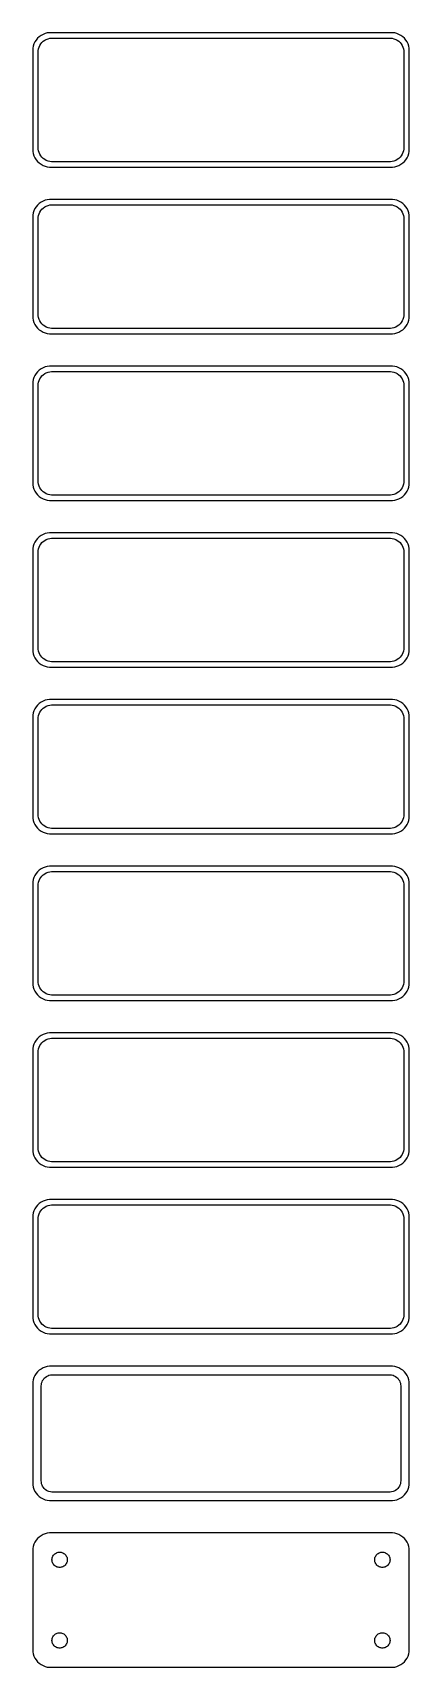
# Model space of a CAD drawing. Header units: metres. Extents: x -52 to 52, y 446 to 902.
import ezdxf

# ---------------------------------------------------------------- set-up
doc = ezdxf.new("R2010")
doc.units = ezdxf.units.M

msp = doc.modelspace()

# ---------------------------------------------------------------- linework, layer by layer
for p, q in [((-52.3429, 898.493), (-52.4606, 897.877)), ((-52.1489, 899.091), (-52.3429, 898.493)), ((-51.8815, 899.659), (-52.1489, 899.091)), ((-51.5451, 900.189), (-51.8815, 899.659)), ((-51.1448, 900.673), (-51.5451, 900.189)), ((-50.6871, 901.103), (-51.1448, 900.673)), ((-50.7191, 898.222), (-50.5052, 898.677)), ((-50.1791, 901.472), (-50.6871, 901.103)), ((-50.5052, 898.677), (-50.2361, 899.101)), ((-50.2361, 899.101), (-49.9159, 899.488)), ((-49.6289, 901.774), (-50.1791, 901.472)), ((-49.9159, 899.488), (-49.5497, 899.832)), ((-49.0451, 902.005), (-49.6289, 901.774)), ((-49.5497, 899.832), (-49.1433, 900.127)), ((-49.1433, 900.127), (-48.7031, 900.369)), ((-48.4369, 902.161), (-49.0451, 902.005)), ((-48.7031, 900.369), (-48.2361, 900.554)), ((-47.8139, 902.24), (-48.4369, 902.161)), ((-48.2361, 900.554), (-47.7495, 900.679)), ((47.8139, 902.24), (-47.8139, 902.24)), ((-47.7495, 900.679), (-47.2512, 900.742)), ((-47.2512, 900.742), (47.2512, 900.742)), ((47.2512, 900.742), (47.7495, 900.679)), ((47.7495, 900.679), (48.2361, 900.554)), ((48.4369, 902.161), (47.8139, 902.24)), ((48.2361, 900.554), (48.7031, 900.369)), ((49.0451, 902.005), (48.4369, 902.161)), ((48.7031, 900.369), (49.1433, 900.127)), ((49.6289, 901.774), (49.0451, 902.005)), ((49.1433, 900.127), (49.5497, 899.832)), ((49.5497, 899.832), (49.9159, 899.488)), ((50.1791, 901.472), (49.6289, 901.774)), ((49.9159, 899.488), (50.2361, 899.101)), ((50.6871, 901.103), (50.1791, 901.472)), ((50.2361, 899.101), (50.5052, 898.677)), ((50.5052, 898.677), (50.7191, 898.222)), ((51.1448, 900.673), (50.6871, 901.103)), ((51.5451, 900.189), (51.1448, 900.673)), ((51.8815, 899.659), (51.5451, 900.189)), ((52.1489, 899.091), (51.8815, 899.659)), ((52.3429, 898.493), (52.1489, 899.091)), ((52.4606, 897.877), (52.3429, 898.493)), ((-52.4606, 897.877), (-52.5, 897.25)), ((-52.5, 897.25), (-52.5, 869.75)), ((-51, 896.75), (-50.9685, 897.251)), ((-51, 870.25), (-51, 896.75)), ((-50.9685, 897.251), (-50.8743, 897.745)), ((-50.8743, 897.745), (-50.7191, 898.222)), ((50.7191, 898.222), (50.8743, 897.745)), ((50.8743, 897.745), (50.9685, 897.251)), ((50.9685, 897.251), (51, 896.75)), ((51, 896.75), (51, 870.25)), ((52.5, 897.25), (52.4606, 897.877)), ((52.5, 869.75), (52.5, 897.25)), ((-52.5, 869.75), (-52.4606, 869.123)), ((-52.4606, 869.123), (-52.3429, 868.507)), ((-52.3429, 868.507), (-52.1489, 867.909)), ((-52.1489, 867.909), (-51.8815, 867.341)), ((-51.8815, 867.341), (-51.5451, 866.811)), ((-51.5451, 866.811), (-51.1448, 866.327)), ((-50.9685, 869.749), (-51, 870.25)), ((-50.8743, 869.255), (-50.9685, 869.749)), ((-50.7191, 868.778), (-50.8743, 869.255)), ((-50.5052, 868.323), (-50.7191, 868.778)), ((-50.2361, 867.899), (-50.5052, 868.323)), ((-49.9159, 867.512), (-50.2361, 867.899)), ((-49.5497, 867.168), (-49.9159, 867.512)), ((-49.1433, 866.873), (-49.5497, 867.168)), ((-48.7031, 866.631), (-49.1433, 866.873)), ((-48.2361, 866.446), (-48.7031, 866.631)), ((-47.7495, 866.321), (-48.2361, 866.446)), ((48.2361, 866.446), (47.7495, 866.321)), ((48.7031, 866.631), (48.2361, 866.446)), ((49.1433, 866.873), (48.7031, 866.631)), ((49.5497, 867.168), (49.1433, 866.873)), ((49.9159, 867.512), (49.5497, 867.168)), ((50.2361, 867.899), (49.9159, 867.512)), ((50.5052, 868.323), (50.2361, 867.899)), ((50.7191, 868.778), (50.5052, 868.323)), ((50.8743, 869.255), (50.7191, 868.778)), ((50.9685, 869.749), (50.8743, 869.255)), ((51, 870.25), (50.9685, 869.749)), ((51.1448, 866.327), (51.5451, 866.811)), ((51.5451, 866.811), (51.8815, 867.341)), ((51.8815, 867.341), (52.1489, 867.909)), ((52.1489, 867.909), (52.3429, 868.507)), ((52.3429, 868.507), (52.4606, 869.123)), ((52.4606, 869.123), (52.5, 869.75)), ((-51.1448, 866.327), (-50.6871, 865.897)), ((-50.6871, 865.897), (-50.1791, 865.528)), ((-50.1791, 865.528), (-49.6289, 865.226)), ((-49.6289, 865.226), (-49.0451, 864.995)), ((-49.0451, 864.995), (-48.4369, 864.839)), ((-48.4369, 864.839), (-47.8139, 864.76)), ((-47.8139, 864.76), (47.8139, 864.76)), ((-47.2512, 866.258), (-47.7495, 866.321)), ((47.2512, 866.258), (-47.2512, 866.258)), ((47.7495, 866.321), (47.2512, 866.258)), ((47.8139, 864.76), (48.4369, 864.839)), ((48.4369, 864.839), (49.0451, 864.995)), ((49.0451, 864.995), (49.6289, 865.226)), ((49.6289, 865.226), (50.1791, 865.528)), ((50.1791, 865.528), (50.6871, 865.897)), ((50.6871, 865.897), (51.1448, 866.327)), ((-51.8815, 853.159), (-52.1489, 852.591)), ((-51.5451, 853.689), (-51.8815, 853.159)), ((-51.1448, 854.173), (-51.5451, 853.689)), ((-50.6871, 854.603), (-51.1448, 854.173)), ((-50.1791, 854.972), (-50.6871, 854.603)), ((-50.2361, 852.601), (-49.9159, 852.988)), ((-49.6289, 855.274), (-50.1791, 854.972)), ((-49.9159, 852.988), (-49.5497, 853.332)), ((-49.0451, 855.505), (-49.6289, 855.274)), ((-49.5497, 853.332), (-49.1433, 853.627)), ((-49.1433, 853.627), (-48.7031, 853.869)), ((-48.4369, 855.661), (-49.0451, 855.505)), ((-48.7031, 853.869), (-48.2361, 854.054)), ((-47.8139, 855.74), (-48.4369, 855.661)), ((-48.2361, 854.054), (-47.7495, 854.179)), ((47.8139, 855.74), (-47.8139, 855.74)), ((-47.7495, 854.179), (-47.2512, 854.242)), ((-47.2512, 854.242), (47.2512, 854.242)), ((47.2512, 854.242), (47.7495, 854.179)), ((47.7495, 854.179), (48.2361, 854.054)), ((48.4369, 855.661), (47.8139, 855.74)), ((48.2361, 854.054), (48.7031, 853.869)), ((49.0451, 855.505), (48.4369, 855.661)), ((48.7031, 853.869), (49.1433, 853.627)), ((49.6289, 855.274), (49.0451, 855.505)), ((49.1433, 853.627), (49.5497, 853.332)), ((49.5497, 853.332), (49.9159, 852.988)), ((50.1791, 854.972), (49.6289, 855.274)), ((49.9159, 852.988), (50.2361, 852.601)), ((50.6871, 854.603), (50.1791, 854.972)), ((51.1448, 854.173), (50.6871, 854.603)), ((51.5451, 853.689), (51.1448, 854.173)), ((51.8815, 853.159), (51.5451, 853.689)), ((52.1489, 852.591), (51.8815, 853.159)), ((-52.4606, 851.377), (-52.5, 850.75)), ((-52.5, 850.75), (-52.5, 823.25)), ((-52.3429, 851.993), (-52.4606, 851.377)), ((-52.1489, 852.591), (-52.3429, 851.993)), ((-51, 850.25), (-50.9685, 850.751)), ((-51, 823.75), (-51, 850.25)), ((-50.9685, 850.751), (-50.8743, 851.245)), ((-50.8743, 851.245), (-50.7191, 851.722)), ((-50.7191, 851.722), (-50.5052, 852.177)), ((-50.5052, 852.177), (-50.2361, 852.601)), ((50.2361, 852.601), (50.5052, 852.177)), ((50.5052, 852.177), (50.7191, 851.722)), ((50.7191, 851.722), (50.8743, 851.245)), ((50.8743, 851.245), (50.9685, 850.751)), ((50.9685, 850.751), (51, 850.25)), ((51, 850.25), (51, 823.75)), ((52.3429, 851.993), (52.1489, 852.591)), ((52.4606, 851.377), (52.3429, 851.993)), ((52.5, 850.75), (52.4606, 851.377)), ((52.5, 823.25), (52.5, 850.75)), ((-52.5, 823.25), (-52.4606, 822.623)), ((-52.4606, 822.623), (-52.3429, 822.007)), ((-52.3429, 822.007), (-52.1489, 821.409)), ((-52.1489, 821.409), (-51.8815, 820.841)), ((-51.8815, 820.841), (-51.5451, 820.311)), ((-50.9685, 823.249), (-51, 823.75)), ((-50.8743, 822.755), (-50.9685, 823.249)), ((-50.7191, 822.278), (-50.8743, 822.755)), ((-50.5052, 821.823), (-50.7191, 822.278)), ((-50.2361, 821.399), (-50.5052, 821.823)), ((-49.9159, 821.012), (-50.2361, 821.399)), ((-49.5497, 820.668), (-49.9159, 821.012)), ((49.9159, 821.012), (49.5497, 820.668)), ((50.2361, 821.399), (49.9159, 821.012)), ((50.5052, 821.823), (50.2361, 821.399)), ((50.7191, 822.278), (50.5052, 821.823)), ((50.8743, 822.755), (50.7191, 822.278)), ((50.9685, 823.249), (50.8743, 822.755)), ((51, 823.75), (50.9685, 823.249)), ((51.5451, 820.311), (51.8815, 820.841)), ((51.8815, 820.841), (52.1489, 821.409)), ((52.1489, 821.409), (52.3429, 822.007)), ((52.3429, 822.007), (52.4606, 822.623)), ((52.4606, 822.623), (52.5, 823.25)), ((-51.5451, 820.311), (-51.1448, 819.827)), ((-51.1448, 819.827), (-50.6871, 819.397)), ((-50.6871, 819.397), (-50.1791, 819.028)), ((-50.1791, 819.028), (-49.6289, 818.726)), ((-49.6289, 818.726), (-49.0451, 818.495)), ((-49.1433, 820.373), (-49.5497, 820.668)), ((-48.7031, 820.131), (-49.1433, 820.373)), ((-49.0451, 818.495), (-48.4369, 818.339)), ((-48.2361, 819.946), (-48.7031, 820.131)), ((-48.4369, 818.339), (-47.8139, 818.26)), ((-47.7495, 819.821), (-48.2361, 819.946)), ((-47.8139, 818.26), (47.8139, 818.26)), ((-47.2512, 819.758), (-47.7495, 819.821)), ((47.2512, 819.758), (-47.2512, 819.758)), ((47.7495, 819.821), (47.2512, 819.758)), ((48.2361, 819.946), (47.7495, 819.821)), ((47.8139, 818.26), (48.4369, 818.339)), ((48.7031, 820.131), (48.2361, 819.946)), ((48.4369, 818.339), (49.0451, 818.495)), ((49.1433, 820.373), (48.7031, 820.131)), ((49.0451, 818.495), (49.6289, 818.726)), ((49.5497, 820.668), (49.1433, 820.373)), ((49.6289, 818.726), (50.1791, 819.028)), ((50.1791, 819.028), (50.6871, 819.397)), ((50.6871, 819.397), (51.1448, 819.827)), ((51.1448, 819.827), (51.5451, 820.311)), ((-51.5451, 807.189), (-51.8815, 806.659)), ((-51.1448, 807.673), (-51.5451, 807.189)), ((-50.6871, 808.103), (-51.1448, 807.673)), ((-50.1791, 808.472), (-50.6871, 808.103)), ((-49.6289, 808.774), (-50.1791, 808.472)), ((-49.0451, 809.005), (-49.6289, 808.774)), ((-49.5497, 806.832), (-49.1433, 807.127)), ((-49.1433, 807.127), (-48.7031, 807.369)), ((-48.4369, 809.161), (-49.0451, 809.005)), ((-48.7031, 807.369), (-48.2361, 807.554)), ((-47.8139, 809.24), (-48.4369, 809.161)), ((-48.2361, 807.554), (-47.7495, 807.679)), ((47.8139, 809.24), (-47.8139, 809.24)), ((-47.7495, 807.679), (-47.2512, 807.742)), ((-47.2512, 807.742), (47.2512, 807.742)), ((47.2512, 807.742), (47.7495, 807.679)), ((47.7495, 807.679), (48.2361, 807.554)), ((48.4369, 809.161), (47.8139, 809.24)), ((48.2361, 807.554), (48.7031, 807.369)), ((49.0451, 809.005), (48.4369, 809.161)), ((48.7031, 807.369), (49.1433, 807.127)), ((49.6289, 808.774), (49.0451, 809.005)), ((49.1433, 807.127), (49.5497, 806.832)), ((50.1791, 808.472), (49.6289, 808.774)), ((50.6871, 808.103), (50.1791, 808.472)), ((51.1448, 807.673), (50.6871, 808.103)), ((51.5451, 807.189), (51.1448, 807.673)), ((51.8815, 806.659), (51.5451, 807.189)), ((-52.4606, 804.877), (-52.5, 804.25)), ((-52.5, 804.25), (-52.5, 776.75)), ((-52.3429, 805.493), (-52.4606, 804.877)), ((-52.1489, 806.091), (-52.3429, 805.493)), ((-51.8815, 806.659), (-52.1489, 806.091)), ((-51, 803.75), (-50.9685, 804.251)), ((-51, 777.25), (-51, 803.75)), ((-50.9685, 804.251), (-50.8743, 804.745)), ((-50.8743, 804.745), (-50.7191, 805.222)), ((-50.7191, 805.222), (-50.5052, 805.677)), ((-50.5052, 805.677), (-50.2361, 806.101)), ((-50.2361, 806.101), (-49.9159, 806.488)), ((-49.9159, 806.488), (-49.5497, 806.832)), ((49.5497, 806.832), (49.9159, 806.488)), ((49.9159, 806.488), (50.2361, 806.101)), ((50.2361, 806.101), (50.5052, 805.677)), ((50.5052, 805.677), (50.7191, 805.222)), ((50.7191, 805.222), (50.8743, 804.745)), ((50.8743, 804.745), (50.9685, 804.251)), ((50.9685, 804.251), (51, 803.75)), ((51, 803.75), (51, 777.25)), ((52.1489, 806.091), (51.8815, 806.659)), ((52.3429, 805.493), (52.1489, 806.091)), ((52.4606, 804.877), (52.3429, 805.493)), ((52.5, 804.25), (52.4606, 804.877)), ((52.5, 776.75), (52.5, 804.25)), ((-52.5, 776.75), (-52.4606, 776.123)), ((-52.4606, 776.123), (-52.3429, 775.507)), ((-52.3429, 775.507), (-52.1489, 774.909)), ((-50.9685, 776.749), (-51, 777.25)), ((-50.8743, 776.255), (-50.9685, 776.749)), ((-50.7191, 775.778), (-50.8743, 776.255)), ((-50.5052, 775.323), (-50.7191, 775.778)), ((-50.2361, 774.899), (-50.5052, 775.323)), ((50.5052, 775.323), (50.2361, 774.899)), ((50.7191, 775.778), (50.5052, 775.323)), ((50.8743, 776.255), (50.7191, 775.778)), ((50.9685, 776.749), (50.8743, 776.255)), ((51, 777.25), (50.9685, 776.749)), ((52.1489, 774.909), (52.3429, 775.507)), ((52.3429, 775.507), (52.4606, 776.123)), ((52.4606, 776.123), (52.5, 776.75)), ((-52.1489, 774.909), (-51.8815, 774.341)), ((-51.8815, 774.341), (-51.5451, 773.811)), ((-51.5451, 773.811), (-51.1448, 773.327)), ((-51.1448, 773.327), (-50.6871, 772.897)), ((-50.6871, 772.897), (-50.1791, 772.528)), ((-49.9159, 774.512), (-50.2361, 774.899)), ((-50.1791, 772.528), (-49.6289, 772.226)), ((-49.5497, 774.168), (-49.9159, 774.512)), ((-49.6289, 772.226), (-49.0451, 771.995)), ((-49.1433, 773.873), (-49.5497, 774.168)), ((-48.7031, 773.631), (-49.1433, 773.873)), ((-49.0451, 771.995), (-48.4369, 771.839)), ((-48.2361, 773.446), (-48.7031, 773.631)), ((-48.4369, 771.839), (-47.8139, 771.76)), ((-47.7495, 773.321), (-48.2361, 773.446)), ((-47.8139, 771.76), (47.8139, 771.76)), ((-47.2512, 773.258), (-47.7495, 773.321)), ((47.2512, 773.258), (-47.2512, 773.258)), ((47.7495, 773.321), (47.2512, 773.258)), ((48.2361, 773.446), (47.7495, 773.321)), ((47.8139, 771.76), (48.4369, 771.839)), ((48.7031, 773.631), (48.2361, 773.446)), ((48.4369, 771.839), (49.0451, 771.995)), ((49.1433, 773.873), (48.7031, 773.631)), ((49.0451, 771.995), (49.6289, 772.226)), ((49.5497, 774.168), (49.1433, 773.873)), ((49.9159, 774.512), (49.5497, 774.168)), ((49.6289, 772.226), (50.1791, 772.528)), ((50.2361, 774.899), (49.9159, 774.512)), ((50.1791, 772.528), (50.6871, 772.897)), ((50.6871, 772.897), (51.1448, 773.327)), ((51.1448, 773.327), (51.5451, 773.811)), ((51.5451, 773.811), (51.8815, 774.341)), ((51.8815, 774.341), (52.1489, 774.909)), ((-50.6871, 761.603), (-51.1448, 761.173)), ((-50.1791, 761.972), (-50.6871, 761.603)), ((-49.6289, 762.274), (-50.1791, 761.972)), ((-49.0451, 762.505), (-49.6289, 762.274)), ((-48.4369, 762.661), (-49.0451, 762.505)), ((-47.8139, 762.74), (-48.4369, 762.661)), ((47.8139, 762.74), (-47.8139, 762.74)), ((48.4369, 762.661), (47.8139, 762.74)), ((49.0451, 762.505), (48.4369, 762.661)), ((49.6289, 762.274), (49.0451, 762.505)), ((50.1791, 761.972), (49.6289, 762.274)), ((50.6871, 761.603), (50.1791, 761.972)), ((51.1448, 761.173), (50.6871, 761.603)), ((-52.4606, 758.377), (-52.5, 757.75)), ((-52.5, 757.75), (-52.5, 730.25)), ((-52.3429, 758.993), (-52.4606, 758.377)), ((-52.1489, 759.591), (-52.3429, 758.993)), ((-51.8815, 760.159), (-52.1489, 759.591)), ((-51.5451, 760.689), (-51.8815, 760.159)), ((-51.1448, 761.173), (-51.5451, 760.689)), ((-51, 757.25), (-50.9685, 757.751)), ((-51, 730.75), (-51, 757.25)), ((-50.9685, 757.751), (-50.8743, 758.245)), ((-50.8743, 758.245), (-50.7191, 758.722)), ((-50.7191, 758.722), (-50.5052, 759.177)), ((-50.5052, 759.177), (-50.2361, 759.601)), ((-50.2361, 759.601), (-49.9159, 759.988)), ((-49.9159, 759.988), (-49.5497, 760.332)), ((-49.5497, 760.332), (-49.1433, 760.627)), ((-49.1433, 760.627), (-48.7031, 760.869)), ((-48.7031, 760.869), (-48.2361, 761.054)), ((-48.2361, 761.054), (-47.7495, 761.179)), ((-47.7495, 761.179), (-47.2512, 761.242)), ((-47.2512, 761.242), (47.2512, 761.242)), ((47.2512, 761.242), (47.7495, 761.179)), ((47.7495, 761.179), (48.2361, 761.054)), ((48.2361, 761.054), (48.7031, 760.869)), ((48.7031, 760.869), (49.1433, 760.627)), ((49.1433, 760.627), (49.5497, 760.332)), ((49.5497, 760.332), (49.9159, 759.988)), ((49.9159, 759.988), (50.2361, 759.601)), ((50.2361, 759.601), (50.5052, 759.177)), ((50.5052, 759.177), (50.7191, 758.722)), ((50.7191, 758.722), (50.8743, 758.245)), ((50.8743, 758.245), (50.9685, 757.751)), ((50.9685, 757.751), (51, 757.25)), ((51, 757.25), (51, 730.75)), ((51.5451, 760.689), (51.1448, 761.173)), ((51.8815, 760.159), (51.5451, 760.689)), ((52.1489, 759.591), (51.8815, 760.159)), ((52.3429, 758.993), (52.1489, 759.591)), ((52.4606, 758.377), (52.3429, 758.993)), ((52.5, 757.75), (52.4606, 758.377)), ((52.5, 730.25), (52.5, 757.75)), ((-52.5, 730.25), (-52.4606, 729.623)), ((-52.4606, 729.623), (-52.3429, 729.007)), ((-50.9685, 730.249), (-51, 730.75)), ((-50.8743, 729.755), (-50.9685, 730.249)), ((-50.7191, 729.278), (-50.8743, 729.755)), ((50.8743, 729.755), (50.7191, 729.278)), ((50.9685, 730.249), (50.8743, 729.755)), ((51, 730.75), (50.9685, 730.249)), ((52.3429, 729.007), (52.4606, 729.623)), ((52.4606, 729.623), (52.5, 730.25)), ((-52.3429, 729.007), (-52.1489, 728.409)), ((-52.1489, 728.409), (-51.8815, 727.841)), ((-51.8815, 727.841), (-51.5451, 727.311)), ((-51.5451, 727.311), (-51.1448, 726.827)), ((-51.1448, 726.827), (-50.6871, 726.397)), ((-50.5052, 728.823), (-50.7191, 729.278)), ((-50.6871, 726.397), (-50.1791, 726.028)), ((-50.2361, 728.399), (-50.5052, 728.823)), ((-49.9159, 728.012), (-50.2361, 728.399)), ((-50.1791, 726.028), (-49.6289, 725.726)), ((-49.5497, 727.668), (-49.9159, 728.012)), ((-49.6289, 725.726), (-49.0451, 725.495)), ((-49.1433, 727.373), (-49.5497, 727.668)), ((-48.7031, 727.131), (-49.1433, 727.373)), ((-49.0451, 725.495), (-48.4369, 725.339)), ((-48.2361, 726.946), (-48.7031, 727.131)), ((-48.4369, 725.339), (-47.8139, 725.26)), ((-47.7495, 726.821), (-48.2361, 726.946)), ((-47.8139, 725.26), (47.8139, 725.26)), ((-47.2512, 726.758), (-47.7495, 726.821)), ((47.2512, 726.758), (-47.2512, 726.758)), ((47.7495, 726.821), (47.2512, 726.758)), ((48.2361, 726.946), (47.7495, 726.821)), ((47.8139, 725.26), (48.4369, 725.339)), ((48.7031, 727.131), (48.2361, 726.946)), ((48.4369, 725.339), (49.0451, 725.495)), ((49.1433, 727.373), (48.7031, 727.131)), ((49.0451, 725.495), (49.6289, 725.726)), ((49.5497, 727.668), (49.1433, 727.373)), ((49.9159, 728.012), (49.5497, 727.668)), ((49.6289, 725.726), (50.1791, 726.028)), ((50.2361, 728.399), (49.9159, 728.012)), ((50.1791, 726.028), (50.6871, 726.397)), ((50.5052, 728.823), (50.2361, 728.399)), ((50.7191, 729.278), (50.5052, 728.823)), ((50.6871, 726.397), (51.1448, 726.827)), ((51.1448, 726.827), (51.5451, 727.311)), ((51.5451, 727.311), (51.8815, 727.841)), ((51.8815, 727.841), (52.1489, 728.409)), ((52.1489, 728.409), (52.3429, 729.007)), ((-49.0451, 716.005), (-49.6289, 715.774)), ((-48.4369, 716.161), (-49.0451, 716.005)), ((-47.8139, 716.24), (-48.4369, 716.161)), ((47.8139, 716.24), (-47.8139, 716.24)), ((48.4369, 716.161), (47.8139, 716.24)), ((49.0451, 716.005), (48.4369, 716.161)), ((49.6289, 715.774), (49.0451, 716.005)), ((-52.4606, 711.877), (-52.5, 711.25)), ((-52.3429, 712.493), (-52.4606, 711.877)), ((-52.1489, 713.091), (-52.3429, 712.493)), ((-51.8815, 713.659), (-52.1489, 713.091)), ((-51.5451, 714.189), (-51.8815, 713.659)), ((-51.1448, 714.673), (-51.5451, 714.189)), ((-50.6871, 715.103), (-51.1448, 714.673)), ((-50.9685, 711.251), (-50.8743, 711.745)), ((-50.8743, 711.745), (-50.7191, 712.222)), ((-50.7191, 712.222), (-50.5052, 712.677)), ((-50.1791, 715.472), (-50.6871, 715.103)), ((-50.5052, 712.677), (-50.2361, 713.101)), ((-50.2361, 713.101), (-49.9159, 713.488)), ((-49.6289, 715.774), (-50.1791, 715.472)), ((-49.9159, 713.488), (-49.5497, 713.832)), ((-49.5497, 713.832), (-49.1433, 714.127)), ((-49.1433, 714.127), (-48.7031, 714.369)), ((-48.7031, 714.369), (-48.2361, 714.554)), ((-48.2361, 714.554), (-47.7495, 714.679)), ((-47.7495, 714.679), (-47.2512, 714.742)), ((-47.2512, 714.742), (47.2512, 714.742)), ((47.2512, 714.742), (47.7495, 714.679)), ((47.7495, 714.679), (48.2361, 714.554)), ((48.2361, 714.554), (48.7031, 714.369)), ((48.7031, 714.369), (49.1433, 714.127)), ((49.1433, 714.127), (49.5497, 713.832)), ((49.5497, 713.832), (49.9159, 713.488)), ((50.1791, 715.472), (49.6289, 715.774)), ((49.9159, 713.488), (50.2361, 713.101)), ((50.6871, 715.103), (50.1791, 715.472)), ((50.2361, 713.101), (50.5052, 712.677)), ((50.5052, 712.677), (50.7191, 712.222)), ((51.1448, 714.673), (50.6871, 715.103)), ((50.7191, 712.222), (50.8743, 711.745)), ((50.8743, 711.745), (50.9685, 711.251)), ((51.5451, 714.189), (51.1448, 714.673)), ((51.8815, 713.659), (51.5451, 714.189)), ((52.1489, 713.091), (51.8815, 713.659)), ((52.3429, 712.493), (52.1489, 713.091)), ((52.4606, 711.877), (52.3429, 712.493)), ((52.5, 711.25), (52.4606, 711.877)), ((-52.5, 711.25), (-52.5, 683.75)), ((-51, 710.75), (-50.9685, 711.251)), ((-51, 684.25), (-51, 710.75)), ((50.9685, 711.251), (51, 710.75)), ((51, 710.75), (51, 684.25)), ((52.5, 683.75), (52.5, 711.25)), ((-50.9685, 683.749), (-51, 684.25)), ((51, 684.25), (50.9685, 683.749)), ((-52.5, 683.75), (-52.4606, 683.123)), ((-52.4606, 683.123), (-52.3429, 682.507)), ((-52.3429, 682.507), (-52.1489, 681.909)), ((-52.1489, 681.909), (-51.8815, 681.341)), ((-51.8815, 681.341), (-51.5451, 680.811)), ((-51.5451, 680.811), (-51.1448, 680.327)), ((-51.1448, 680.327), (-50.6871, 679.897)), ((-50.8743, 683.255), (-50.9685, 683.749)), ((-50.7191, 682.778), (-50.8743, 683.255)), ((-50.5052, 682.323), (-50.7191, 682.778)), ((-50.6871, 679.897), (-50.1791, 679.528)), ((-50.2361, 681.899), (-50.5052, 682.323)), ((-49.9159, 681.512), (-50.2361, 681.899)), ((-50.1791, 679.528), (-49.6289, 679.226)), ((-49.5497, 681.168), (-49.9159, 681.512)), ((-49.1433, 680.873), (-49.5497, 681.168)), ((-48.7031, 680.631), (-49.1433, 680.873)), ((-48.2361, 680.446), (-48.7031, 680.631)), ((-47.7495, 680.321), (-48.2361, 680.446)), ((-47.2512, 680.258), (-47.7495, 680.321)), ((47.2512, 680.258), (-47.2512, 680.258)), ((47.7495, 680.321), (47.2512, 680.258)), ((48.2361, 680.446), (47.7495, 680.321)), ((48.7031, 680.631), (48.2361, 680.446)), ((49.1433, 680.873), (48.7031, 680.631)), ((49.5497, 681.168), (49.1433, 680.873)), ((49.9159, 681.512), (49.5497, 681.168)), ((49.6289, 679.226), (50.1791, 679.528)), ((50.2361, 681.899), (49.9159, 681.512)), ((50.1791, 679.528), (50.6871, 679.897)), ((50.5052, 682.323), (50.2361, 681.899)), ((50.7191, 682.778), (50.5052, 682.323)), ((50.6871, 679.897), (51.1448, 680.327)), ((50.8743, 683.255), (50.7191, 682.778)), ((50.9685, 683.749), (50.8743, 683.255)), ((51.1448, 680.327), (51.5451, 680.811)), ((51.5451, 680.811), (51.8815, 681.341)), ((51.8815, 681.341), (52.1489, 681.909)), ((52.1489, 681.909), (52.3429, 682.507)), ((52.3429, 682.507), (52.4606, 683.123)), ((52.4606, 683.123), (52.5, 683.75)), ((-49.6289, 679.226), (-49.0451, 678.995)), ((-49.0451, 678.995), (-48.4369, 678.839)), ((-48.4369, 678.839), (-47.8139, 678.76)), ((-47.8139, 678.76), (47.8139, 678.76)), ((47.8139, 678.76), (48.4369, 678.839)), ((48.4369, 678.839), (49.0451, 678.995)), ((49.0451, 678.995), (49.6289, 679.226)), ((-52.3429, 665.993), (-52.4606, 665.377)), ((-52.1489, 666.591), (-52.3429, 665.993)), ((-51.8815, 667.159), (-52.1489, 666.591)), ((-51.5451, 667.689), (-51.8815, 667.159)), ((-51.1448, 668.173), (-51.5451, 667.689)), ((-50.6871, 668.603), (-51.1448, 668.173)), ((-50.7191, 665.722), (-50.5052, 666.177)), ((-50.1791, 668.972), (-50.6871, 668.603)), ((-50.5052, 666.177), (-50.2361, 666.601)), ((-50.2361, 666.601), (-49.9159, 666.988)), ((-49.6289, 669.274), (-50.1791, 668.972)), ((-49.9159, 666.988), (-49.5497, 667.332)), ((-49.0451, 669.505), (-49.6289, 669.274)), ((-49.5497, 667.332), (-49.1433, 667.627)), ((-49.1433, 667.627), (-48.7031, 667.869)), ((-48.4369, 669.661), (-49.0451, 669.505)), ((-48.7031, 667.869), (-48.2361, 668.054)), ((-47.8139, 669.74), (-48.4369, 669.661)), ((-48.2361, 668.054), (-47.7495, 668.179)), ((47.8139, 669.74), (-47.8139, 669.74)), ((-47.7495, 668.179), (-47.2512, 668.242)), ((-47.2512, 668.242), (47.2512, 668.242)), ((47.2512, 668.242), (47.7495, 668.179)), ((47.7495, 668.179), (48.2361, 668.054)), ((48.4369, 669.661), (47.8139, 669.74)), ((48.2361, 668.054), (48.7031, 667.869)), ((49.0451, 669.505), (48.4369, 669.661)), ((48.7031, 667.869), (49.1433, 667.627)), ((49.6289, 669.274), (49.0451, 669.505)), ((49.1433, 667.627), (49.5497, 667.332)), ((49.5497, 667.332), (49.9159, 666.988)), ((50.1791, 668.972), (49.6289, 669.274)), ((49.9159, 666.988), (50.2361, 666.601)), ((50.6871, 668.603), (50.1791, 668.972)), ((50.2361, 666.601), (50.5052, 666.177)), ((50.5052, 666.177), (50.7191, 665.722)), ((51.1448, 668.173), (50.6871, 668.603)), ((51.5451, 667.689), (51.1448, 668.173)), ((51.8815, 667.159), (51.5451, 667.689)), ((52.1489, 666.591), (51.8815, 667.159)), ((52.3429, 665.993), (52.1489, 666.591)), ((52.4606, 665.377), (52.3429, 665.993)), ((-52.4606, 665.377), (-52.5, 664.75)), ((-52.5, 664.75), (-52.5, 637.25)), ((-51, 664.25), (-50.9685, 664.751)), ((-51, 637.75), (-51, 664.25)), ((-50.9685, 664.751), (-50.8743, 665.245)), ((-50.8743, 665.245), (-50.7191, 665.722)), ((50.7191, 665.722), (50.8743, 665.245)), ((50.8743, 665.245), (50.9685, 664.751)), ((50.9685, 664.751), (51, 664.25)), ((51, 664.25), (51, 637.75)), ((52.5, 664.75), (52.4606, 665.377)), ((52.5, 637.25), (52.5, 664.75)), ((-52.5, 637.25), (-52.4606, 636.623)), ((-52.4606, 636.623), (-52.3429, 636.007)), ((-52.3429, 636.007), (-52.1489, 635.409)), ((-52.1489, 635.409), (-51.8815, 634.841)), ((-51.8815, 634.841), (-51.5451, 634.311)), ((-51.5451, 634.311), (-51.1448, 633.827)), ((-51.1448, 633.827), (-50.6871, 633.397)), ((-50.9685, 637.249), (-51, 637.75)), ((-50.8743, 636.755), (-50.9685, 637.249)), ((-50.7191, 636.278), (-50.8743, 636.755)), ((-50.5052, 635.823), (-50.7191, 636.278)), ((-50.2361, 635.399), (-50.5052, 635.823)), ((-49.9159, 635.012), (-50.2361, 635.399)), ((-49.5497, 634.668), (-49.9159, 635.012)), ((-49.1433, 634.373), (-49.5497, 634.668)), ((-48.7031, 634.131), (-49.1433, 634.373)), ((-48.2361, 633.946), (-48.7031, 634.131)), ((-47.7495, 633.821), (-48.2361, 633.946)), ((-47.2512, 633.758), (-47.7495, 633.821)), ((47.7495, 633.821), (47.2512, 633.758)), ((48.2361, 633.946), (47.7495, 633.821)), ((48.7031, 634.131), (48.2361, 633.946)), ((49.1433, 634.373), (48.7031, 634.131)), ((49.5497, 634.668), (49.1433, 634.373)), ((49.9159, 635.012), (49.5497, 634.668)), ((50.2361, 635.399), (49.9159, 635.012)), ((50.5052, 635.823), (50.2361, 635.399)), ((50.7191, 636.278), (50.5052, 635.823)), ((50.6871, 633.397), (51.1448, 633.827)), ((50.8743, 636.755), (50.7191, 636.278)), ((50.9685, 637.249), (50.8743, 636.755)), ((51, 637.75), (50.9685, 637.249)), ((51.1448, 633.827), (51.5451, 634.311)), ((51.5451, 634.311), (51.8815, 634.841)), ((51.8815, 634.841), (52.1489, 635.409)), ((52.1489, 635.409), (52.3429, 636.007)), ((52.3429, 636.007), (52.4606, 636.623)), ((52.4606, 636.623), (52.5, 637.25)), ((-50.6871, 633.397), (-50.1791, 633.028)), ((-50.1791, 633.028), (-49.6289, 632.726)), ((-49.6289, 632.726), (-49.0451, 632.495)), ((-49.0451, 632.495), (-48.4369, 632.339)), ((-48.4369, 632.339), (-47.8139, 632.26)), ((-47.8139, 632.26), (47.8139, 632.26)), ((47.2512, 633.758), (-47.2512, 633.758)), ((47.8139, 632.26), (48.4369, 632.339)), ((48.4369, 632.339), (49.0451, 632.495)), ((49.0451, 632.495), (49.6289, 632.726)), ((49.6289, 632.726), (50.1791, 633.028)), ((50.1791, 633.028), (50.6871, 633.397)), ((-51.8815, 620.659), (-52.1489, 620.091)), ((-51.5451, 621.189), (-51.8815, 620.659)), ((-51.1448, 621.673), (-51.5451, 621.189)), ((-50.6871, 622.103), (-51.1448, 621.673)), ((-50.1791, 622.472), (-50.6871, 622.103)), ((-50.2361, 620.101), (-49.9159, 620.488)), ((-49.6289, 622.774), (-50.1791, 622.472)), ((-49.9159, 620.488), (-49.5497, 620.832)), ((-49.0451, 623.005), (-49.6289, 622.774)), ((-49.5497, 620.832), (-49.1433, 621.127)), ((-49.1433, 621.127), (-48.7031, 621.369)), ((-48.4369, 623.161), (-49.0451, 623.005)), ((-48.7031, 621.369), (-48.2361, 621.554)), ((-47.8139, 623.24), (-48.4369, 623.161)), ((-48.2361, 621.554), (-47.7495, 621.679)), ((47.8139, 623.24), (-47.8139, 623.24)), ((-47.7495, 621.679), (-47.2512, 621.742)), ((-47.2512, 621.742), (47.2512, 621.742)), ((47.2512, 621.742), (47.7495, 621.679)), ((47.7495, 621.679), (48.2361, 621.554)), ((48.4369, 623.161), (47.8139, 623.24)), ((48.2361, 621.554), (48.7031, 621.369)), ((49.0451, 623.005), (48.4369, 623.161)), ((48.7031, 621.369), (49.1433, 621.127)), ((49.6289, 622.774), (49.0451, 623.005)), ((49.1433, 621.127), (49.5497, 620.832)), ((49.5497, 620.832), (49.9159, 620.488)), ((50.1791, 622.472), (49.6289, 622.774)), ((49.9159, 620.488), (50.2361, 620.101)), ((50.6871, 622.103), (50.1791, 622.472)), ((51.1448, 621.673), (50.6871, 622.103)), ((51.5451, 621.189), (51.1448, 621.673)), ((51.8815, 620.659), (51.5451, 621.189)), ((52.1489, 620.091), (51.8815, 620.659)), ((-52.4606, 618.877), (-52.5, 618.25)), ((-52.5, 618.25), (-52.5, 590.75)), ((-52.3429, 619.493), (-52.4606, 618.877)), ((-52.1489, 620.091), (-52.3429, 619.493)), ((-51, 617.75), (-50.9685, 618.251)), ((-51, 591.25), (-51, 617.75)), ((-50.9685, 618.251), (-50.8743, 618.745)), ((-50.8743, 618.745), (-50.7191, 619.222)), ((-50.7191, 619.222), (-50.5052, 619.677)), ((-50.5052, 619.677), (-50.2361, 620.101)), ((50.2361, 620.101), (50.5052, 619.677)), ((50.5052, 619.677), (50.7191, 619.222)), ((50.7191, 619.222), (50.8743, 618.745)), ((50.8743, 618.745), (50.9685, 618.251)), ((50.9685, 618.251), (51, 617.75)), ((51, 617.75), (51, 591.25)), ((52.3429, 619.493), (52.1489, 620.091)), ((52.4606, 618.877), (52.3429, 619.493)), ((52.5, 618.25), (52.4606, 618.877)), ((52.5, 590.75), (52.5, 618.25)), ((-52.5, 590.75), (-52.4606, 590.123)), ((-52.4606, 590.123), (-52.3429, 589.507)), ((-52.3429, 589.507), (-52.1489, 588.909)), ((-52.1489, 588.909), (-51.8815, 588.341)), ((-51.8815, 588.341), (-51.5451, 587.811)), ((-50.9685, 590.749), (-51, 591.25)), ((-50.8743, 590.255), (-50.9685, 590.749)), ((-50.7191, 589.778), (-50.8743, 590.255)), ((-50.5052, 589.323), (-50.7191, 589.778)), ((-50.2361, 588.899), (-50.5052, 589.323)), ((-49.9159, 588.512), (-50.2361, 588.899)), ((-49.5497, 588.168), (-49.9159, 588.512)), ((49.9159, 588.512), (49.5497, 588.168)), ((50.2361, 588.899), (49.9159, 588.512)), ((50.5052, 589.323), (50.2361, 588.899)), ((50.7191, 589.778), (50.5052, 589.323)), ((50.8743, 590.255), (50.7191, 589.778)), ((50.9685, 590.749), (50.8743, 590.255)), ((51, 591.25), (50.9685, 590.749)), ((51.5451, 587.811), (51.8815, 588.341)), ((51.8815, 588.341), (52.1489, 588.909)), ((52.1489, 588.909), (52.3429, 589.507)), ((52.3429, 589.507), (52.4606, 590.123)), ((52.4606, 590.123), (52.5, 590.75)), ((-51.5451, 587.811), (-51.1448, 587.327)), ((-51.1448, 587.327), (-50.6871, 586.897)), ((-50.6871, 586.897), (-50.1791, 586.528)), ((-50.1791, 586.528), (-49.6289, 586.226)), ((-49.6289, 586.226), (-49.0451, 585.995)), ((-49.1433, 587.873), (-49.5497, 588.168)), ((-48.7031, 587.631), (-49.1433, 587.873)), ((-49.0451, 585.995), (-48.4369, 585.839)), ((-48.2361, 587.446), (-48.7031, 587.631)), ((-48.4369, 585.839), (-47.8139, 585.76)), ((-47.7495, 587.321), (-48.2361, 587.446)), ((-47.8139, 585.76), (47.8139, 585.76)), ((-47.2512, 587.258), (-47.7495, 587.321)), ((47.2512, 587.258), (-47.2512, 587.258)), ((47.7495, 587.321), (47.2512, 587.258)), ((48.2361, 587.446), (47.7495, 587.321)), ((47.8139, 585.76), (48.4369, 585.839)), ((48.7031, 587.631), (48.2361, 587.446)), ((48.4369, 585.839), (49.0451, 585.995)), ((49.1433, 587.873), (48.7031, 587.631)), ((49.0451, 585.995), (49.6289, 586.226)), ((49.5497, 588.168), (49.1433, 587.873)), ((49.6289, 586.226), (50.1791, 586.528)), ((50.1791, 586.528), (50.6871, 586.897)), ((50.6871, 586.897), (51.1448, 587.327)), ((51.1448, 587.327), (51.5451, 587.811)), ((-51.5451, 574.689), (-51.8815, 574.159)), ((-51.1448, 575.173), (-51.5451, 574.689)), ((-50.6871, 575.603), (-51.1448, 575.173)), ((-50.1791, 575.972), (-50.6871, 575.603)), ((-49.6289, 576.274), (-50.1791, 575.972)), ((-49.0451, 576.505), (-49.6289, 576.274)), ((-49.5497, 574.332), (-49.1433, 574.627)), ((-49.1433, 574.627), (-48.7031, 574.869)), ((-48.4369, 576.661), (-49.0451, 576.505)), ((-48.7031, 574.869), (-48.2361, 575.054)), ((-47.8139, 576.74), (-48.4369, 576.661)), ((-48.2361, 575.054), (-47.7495, 575.179)), ((47.8139, 576.74), (-47.8139, 576.74)), ((-47.7495, 575.179), (-47.2512, 575.242)), ((-47.2512, 575.242), (47.2512, 575.242)), ((47.2512, 575.242), (47.7495, 575.179)), ((47.7495, 575.179), (48.2361, 575.054)), ((48.4369, 576.661), (47.8139, 576.74)), ((48.2361, 575.054), (48.7031, 574.869)), ((49.0451, 576.505), (48.4369, 576.661)), ((48.7031, 574.869), (49.1433, 574.627)), ((49.6289, 576.274), (49.0451, 576.505)), ((49.1433, 574.627), (49.5497, 574.332)), ((50.1791, 575.972), (49.6289, 576.274)), ((50.6871, 575.603), (50.1791, 575.972)), ((51.1448, 575.173), (50.6871, 575.603)), ((51.5451, 574.689), (51.1448, 575.173)), ((51.8815, 574.159), (51.5451, 574.689)), ((-52.4606, 572.377), (-52.5, 571.75)), ((-52.5, 571.75), (-52.5, 544.25)), ((-52.3429, 572.993), (-52.4606, 572.377)), ((-52.1489, 573.591), (-52.3429, 572.993)), ((-51.8815, 574.159), (-52.1489, 573.591)), ((-51, 571.25), (-50.9685, 571.751)), ((-51, 544.75), (-51, 571.25)), ((-50.9685, 571.751), (-50.8743, 572.245)), ((-50.8743, 572.245), (-50.7191, 572.722)), ((-50.7191, 572.722), (-50.5052, 573.177)), ((-50.5052, 573.177), (-50.2361, 573.601)), ((-50.2361, 573.601), (-49.9159, 573.988)), ((-49.9159, 573.988), (-49.5497, 574.332)), ((49.5497, 574.332), (49.9159, 573.988)), ((49.9159, 573.988), (50.2361, 573.601)), ((50.2361, 573.601), (50.5052, 573.177)), ((50.5052, 573.177), (50.7191, 572.722)), ((50.7191, 572.722), (50.8743, 572.245)), ((50.8743, 572.245), (50.9685, 571.751)), ((50.9685, 571.751), (51, 571.25)), ((51, 571.25), (51, 544.75)), ((52.1489, 573.591), (51.8815, 574.159)), ((52.3429, 572.993), (52.1489, 573.591)), ((52.4606, 572.377), (52.3429, 572.993)), ((52.5, 571.75), (52.4606, 572.377)), ((52.5, 544.25), (52.5, 571.75)), ((-52.5, 544.25), (-52.4606, 543.623)), ((-52.4606, 543.623), (-52.3429, 543.007)), ((-52.3429, 543.007), (-52.1489, 542.409)), ((-50.9685, 544.249), (-51, 544.75)), ((-50.8743, 543.755), (-50.9685, 544.249)), ((-50.7191, 543.278), (-50.8743, 543.755)), ((-50.5052, 542.823), (-50.7191, 543.278)), ((-50.2361, 542.399), (-50.5052, 542.823)), ((50.5052, 542.823), (50.2361, 542.399)), ((50.7191, 543.278), (50.5052, 542.823)), ((50.8743, 543.755), (50.7191, 543.278)), ((50.9685, 544.249), (50.8743, 543.755)), ((51, 544.75), (50.9685, 544.249)), ((52.1489, 542.409), (52.3429, 543.007)), ((52.3429, 543.007), (52.4606, 543.623)), ((52.4606, 543.623), (52.5, 544.25)), ((-52.1489, 542.409), (-51.8815, 541.841)), ((-51.8815, 541.841), (-51.5451, 541.311)), ((-51.5451, 541.311), (-51.1448, 540.827)), ((-51.1448, 540.827), (-50.6871, 540.397)), ((-50.6871, 540.397), (-50.1791, 540.028)), ((-49.9159, 542.012), (-50.2361, 542.399)), ((-50.1791, 540.028), (-49.6289, 539.726)), ((-49.5497, 541.668), (-49.9159, 542.012)), ((-49.6289, 539.726), (-49.0451, 539.495)), ((-49.1433, 541.373), (-49.5497, 541.668)), ((-48.7031, 541.131), (-49.1433, 541.373)), ((-49.0451, 539.495), (-48.4369, 539.339)), ((-48.2361, 540.946), (-48.7031, 541.131)), ((-48.4369, 539.339), (-47.8139, 539.26)), ((-47.7495, 540.821), (-48.2361, 540.946)), ((-47.8139, 539.26), (47.8139, 539.26)), ((-47.2512, 540.758), (-47.7495, 540.821)), ((47.2512, 540.758), (-47.2512, 540.758)), ((47.7495, 540.821), (47.2512, 540.758)), ((48.2361, 540.946), (47.7495, 540.821)), ((47.8139, 539.26), (48.4369, 539.339)), ((48.7031, 541.131), (48.2361, 540.946)), ((48.4369, 539.339), (49.0451, 539.495)), ((49.1433, 541.373), (48.7031, 541.131)), ((49.0451, 539.495), (49.6289, 539.726)), ((49.5497, 541.668), (49.1433, 541.373)), ((49.9159, 542.012), (49.5497, 541.668)), ((49.6289, 539.726), (50.1791, 540.028)), ((50.2361, 542.399), (49.9159, 542.012)), ((50.1791, 540.028), (50.6871, 540.397)), ((50.6871, 540.397), (51.1448, 540.827)), ((51.1448, 540.827), (51.5451, 541.311)), ((51.5451, 541.311), (51.8815, 541.841)), ((51.8815, 541.841), (52.1489, 542.409)), ((-50.6871, 529.103), (-51.1448, 528.673)), ((-50.1791, 529.472), (-50.6871, 529.103)), ((-49.6289, 529.774), (-50.1791, 529.472)), ((-49.0451, 530.005), (-49.6289, 529.774)), ((-48.4369, 530.161), (-49.0451, 530.005)), ((-47.8139, 530.24), (-48.4369, 530.161)), ((47.8139, 530.24), (-47.8139, 530.24)), ((48.4369, 530.161), (47.8139, 530.24)), ((49.0451, 530.005), (48.4369, 530.161)), ((49.6289, 529.774), (49.0451, 530.005)), ((50.1791, 529.472), (49.6289, 529.774)), ((50.6871, 529.103), (50.1791, 529.472)), ((51.1448, 528.673), (50.6871, 529.103)), ((-52.4606, 525.877), (-52.5, 525.25)), ((-52.5, 525.25), (-52.5, 497.75)), ((-52.3429, 526.493), (-52.4606, 525.877)), ((-52.1489, 527.091), (-52.3429, 526.493)), ((-51.8815, 527.659), (-52.1489, 527.091)), ((-51.5451, 528.189), (-51.8815, 527.659)), ((-51.1448, 528.673), (-51.5451, 528.189)), ((-50.1129, 524.75), (-50.0884, 525.14)), ((-50.1129, 498.25), (-50.1129, 524.75)), ((-50.0884, 525.14), (-50.0151, 525.524)), ((-50.0151, 525.524), (-49.8943, 525.896)), ((-49.8943, 525.896), (-49.7279, 526.25)), ((-49.7279, 526.25), (-49.5184, 526.58)), ((-49.5184, 526.58), (-49.2692, 526.881)), ((-49.2692, 526.881), (-48.9842, 527.149)), ((-48.9842, 527.149), (-48.668, 527.378)), ((-48.668, 527.378), (-48.3254, 527.567)), ((-48.3254, 527.567), (-47.9619, 527.711)), ((-47.9619, 527.711), (-47.5833, 527.808)), ((-47.5833, 527.808), (-47.1954, 527.857)), ((-47.1954, 527.857), (47.1954, 527.857)), ((47.1954, 527.857), (47.5833, 527.808)), ((47.5833, 527.808), (47.9619, 527.711)), ((47.9619, 527.711), (48.3254, 527.567)), ((48.3254, 527.567), (48.668, 527.378)), ((48.668, 527.378), (48.9842, 527.149)), ((48.9842, 527.149), (49.2692, 526.881)), ((49.2692, 526.881), (49.5184, 526.58)), ((49.5184, 526.58), (49.7279, 526.25)), ((49.7279, 526.25), (49.8943, 525.896)), ((49.8943, 525.896), (50.0151, 525.524)), ((50.0151, 525.524), (50.0884, 525.14)), ((50.0884, 525.14), (50.1129, 524.75)), ((50.1129, 524.75), (50.1129, 498.25)), ((51.5451, 528.189), (51.1448, 528.673)), ((51.8815, 527.659), (51.5451, 528.189)), ((52.1489, 527.091), (51.8815, 527.659)), ((52.3429, 526.493), (52.1489, 527.091)), ((52.4606, 525.877), (52.3429, 526.493)), ((52.5, 525.25), (52.4606, 525.877)), ((52.5, 497.75), (52.5, 525.25)), ((-52.5, 497.75), (-52.4606, 497.123)), ((-52.4606, 497.123), (-52.3429, 496.507)), ((-50.0884, 497.86), (-50.1129, 498.25)), ((-50.0151, 497.476), (-50.0884, 497.86)), ((-49.8943, 497.104), (-50.0151, 497.476)), ((-49.7279, 496.75), (-49.8943, 497.104)), ((49.8943, 497.104), (49.7279, 496.75)), ((50.0151, 497.476), (49.8943, 497.104)), ((50.0884, 497.86), (50.0151, 497.476)), ((50.1129, 498.25), (50.0884, 497.86)), ((52.3429, 496.507), (52.4606, 497.123)), ((52.4606, 497.123), (52.5, 497.75)), ((-52.3429, 496.507), (-52.1489, 495.909)), ((-52.1489, 495.909), (-51.8815, 495.341)), ((-51.8815, 495.341), (-51.5451, 494.811)), ((-51.5451, 494.811), (-51.1448, 494.327)), ((-51.1448, 494.327), (-50.6871, 493.897)), ((-50.6871, 493.897), (-50.1791, 493.528)), ((-50.1791, 493.528), (-49.6289, 493.226)), ((-49.5184, 496.42), (-49.7279, 496.75)), ((-49.6289, 493.226), (-49.0451, 492.995)), ((-49.2692, 496.119), (-49.5184, 496.42)), ((-48.9842, 495.851), (-49.2692, 496.119)), ((-49.0451, 492.995), (-48.4369, 492.839)), ((-48.668, 495.622), (-48.9842, 495.851)), ((-48.3254, 495.433), (-48.668, 495.622)), ((-48.4369, 492.839), (-47.8139, 492.76)), ((-47.9619, 495.289), (-48.3254, 495.433)), ((-47.5833, 495.192), (-47.9619, 495.289)), ((-47.8139, 492.76), (47.8139, 492.76)), ((-47.1954, 495.143), (-47.5833, 495.192)), ((47.1954, 495.143), (-47.1954, 495.143)), ((47.5833, 495.192), (47.1954, 495.143)), ((47.9619, 495.289), (47.5833, 495.192)), ((47.8139, 492.76), (48.4369, 492.839)), ((48.3254, 495.433), (47.9619, 495.289)), ((48.668, 495.622), (48.3254, 495.433)), ((48.4369, 492.839), (49.0451, 492.995)), ((48.9842, 495.851), (48.668, 495.622)), ((49.2692, 496.119), (48.9842, 495.851)), ((49.0451, 492.995), (49.6289, 493.226)), ((49.5184, 496.42), (49.2692, 496.119)), ((49.7279, 496.75), (49.5184, 496.42)), ((49.6289, 493.226), (50.1791, 493.528)), ((50.1791, 493.528), (50.6871, 493.897)), ((50.6871, 493.897), (51.1448, 494.327)), ((51.1448, 494.327), (51.5451, 494.811)), ((51.5451, 494.811), (51.8815, 495.341)), ((51.8815, 495.341), (52.1489, 495.909)), ((52.1489, 495.909), (52.3429, 496.507)), ((-49.0451, 483.505), (-49.6289, 483.274)), ((-48.4369, 483.661), (-49.0451, 483.505)), ((-47.8139, 483.74), (-48.4369, 483.661)), ((47.8139, 483.74), (-47.8139, 483.74)), ((48.4369, 483.661), (47.8139, 483.74)), ((49.0451, 483.505), (48.4369, 483.661)), ((49.6289, 483.274), (49.0451, 483.505)), ((-52.4606, 479.377), (-52.5, 478.75)), ((-52.3429, 479.993), (-52.4606, 479.377)), ((-52.1489, 480.591), (-52.3429, 479.993)), ((-51.8815, 481.159), (-52.1489, 480.591)), ((-51.5451, 481.689), (-51.8815, 481.159)), ((-51.1448, 482.173), (-51.5451, 481.689)), ((-50.6871, 482.603), (-51.1448, 482.173)), ((-50.1791, 482.972), (-50.6871, 482.603)), ((-49.6289, 483.274), (-50.1791, 482.972)), ((50.1791, 482.972), (49.6289, 483.274)), ((50.6871, 482.603), (50.1791, 482.972)), ((51.1448, 482.173), (50.6871, 482.603)), ((51.5451, 481.689), (51.1448, 482.173)), ((51.8815, 481.159), (51.5451, 481.689)), ((52.1489, 480.591), (51.8815, 481.159)), ((52.3429, 479.993), (52.1489, 480.591)), ((52.4606, 479.377), (52.3429, 479.993)), ((52.5, 478.75), (52.4606, 479.377)), ((-52.5, 478.75), (-52.5, 451.25)), ((-47.1353, 476.25), (-47.1185, 476.518)), ((-47.1185, 475.982), (-47.1353, 476.25)), ((-47.1185, 476.518), (-47.0682, 476.781)), ((-47.0682, 475.719), (-47.1185, 475.982)), ((-47.0682, 476.781), (-46.9853, 477.036)), ((-46.9853, 475.464), (-47.0682, 475.719)), ((-46.9853, 477.036), (-46.8712, 477.279)), ((-46.8712, 475.221), (-46.9853, 475.464)), ((-46.8712, 477.279), (-46.7275, 477.505)), ((-46.7275, 474.995), (-46.8712, 475.221)), ((-46.7275, 477.505), (-46.5565, 477.712)), ((-46.5565, 474.788), (-46.7275, 474.995)), ((-46.5565, 477.712), (-46.3611, 477.895)), ((-46.3611, 474.605), (-46.5565, 474.788)), ((-46.3611, 477.895), (-46.1441, 478.053)), ((-46.1441, 474.447), (-46.3611, 474.605)), ((-46.1441, 478.053), (-45.9092, 478.182)), ((-45.9092, 474.318), (-46.1441, 474.447)), ((-45.9092, 478.182), (-45.6598, 478.281)), ((-45.6598, 474.219), (-45.9092, 474.318)), ((-45.6598, 478.281), (-45.4001, 478.347)), ((-45.4001, 478.347), (-45.1341, 478.381)), ((-45.1341, 478.381), (-44.8659, 478.381)), ((-44.8659, 478.381), (-44.5999, 478.347)), ((-44.5999, 478.347), (-44.3401, 478.281)), ((-44.3401, 478.281), (-44.0908, 478.182)), ((-44.0908, 474.318), (-44.3401, 474.219)), ((-44.0908, 478.182), (-43.8559, 478.053)), ((-43.8559, 474.447), (-44.0908, 474.318)), ((-43.8559, 478.053), (-43.6389, 477.895)), ((-43.6389, 474.605), (-43.8559, 474.447)), ((-43.6389, 477.895), (-43.4434, 477.712)), ((-43.4434, 474.788), (-43.6389, 474.605)), ((-43.4434, 477.712), (-43.2725, 477.505)), ((-43.2725, 474.995), (-43.4434, 474.788)), ((-43.2725, 477.505), (-43.1288, 477.279)), ((-43.1288, 475.221), (-43.2725, 474.995)), ((-43.1288, 477.279), (-43.0146, 477.036)), ((-43.0146, 475.464), (-43.1288, 475.221)), ((-43.0146, 477.036), (-42.9318, 476.781)), ((-42.9318, 475.719), (-43.0146, 475.464)), ((-42.9318, 476.781), (-42.8815, 476.518)), ((-42.8815, 475.982), (-42.9318, 475.719)), ((-42.8815, 476.518), (-42.8647, 476.25)), ((-42.8647, 476.25), (-42.8815, 475.982)), ((42.8647, 476.25), (42.8815, 476.518)), ((42.8815, 475.982), (42.8647, 476.25)), ((42.8815, 476.518), (42.9318, 476.781)), ((42.9318, 475.719), (42.8815, 475.982)), ((42.9318, 476.781), (43.0146, 477.036)), ((43.0146, 475.464), (42.9318, 475.719)), ((43.0146, 477.036), (43.1288, 477.279)), ((43.1288, 475.221), (43.0146, 475.464)), ((43.1288, 477.279), (43.2725, 477.505)), ((43.2725, 474.995), (43.1288, 475.221)), ((43.2725, 477.505), (43.4434, 477.712)), ((43.4434, 474.788), (43.2725, 474.995)), ((43.4434, 477.712), (43.6389, 477.895)), ((43.6389, 474.605), (43.4434, 474.788)), ((43.6389, 477.895), (43.8559, 478.053)), ((43.8559, 474.447), (43.6389, 474.605)), ((43.8559, 478.053), (44.0908, 478.182)), ((44.0908, 474.318), (43.8559, 474.447)), ((44.0908, 478.182), (44.3401, 478.281)), ((44.3401, 474.219), (44.0908, 474.318)), ((44.3401, 478.281), (44.5999, 478.347)), ((44.5999, 478.347), (44.8659, 478.381)), ((44.8659, 478.381), (45.1341, 478.381)), ((45.1341, 478.381), (45.4001, 478.347)), ((45.4001, 478.347), (45.6598, 478.281)), ((45.6598, 478.281), (45.9092, 478.182)), ((45.9092, 474.318), (45.6598, 474.219)), ((45.9092, 478.182), (46.1441, 478.053)), ((46.1441, 474.447), (45.9092, 474.318)), ((46.1441, 478.053), (46.3611, 477.895)), ((46.3611, 474.605), (46.1441, 474.447)), ((46.3611, 477.895), (46.5565, 477.712)), ((46.5565, 474.788), (46.3611, 474.605)), ((46.5565, 477.712), (46.7275, 477.505)), ((46.7275, 474.995), (46.5565, 474.788)), ((46.7275, 477.505), (46.8712, 477.279)), ((46.8712, 475.221), (46.7275, 474.995)), ((46.8712, 477.279), (46.9853, 477.036)), ((46.9853, 475.464), (46.8712, 475.221)), ((46.9853, 477.036), (47.0682, 476.781)), ((47.0682, 475.719), (46.9853, 475.464)), ((47.0682, 476.781), (47.1185, 476.518)), ((47.1185, 475.982), (47.0682, 475.719)), ((47.1185, 476.518), (47.1353, 476.25)), ((47.1353, 476.25), (47.1185, 475.982)), ((52.5, 451.25), (52.5, 478.75)), ((-45.4001, 474.153), (-45.6598, 474.219)), ((-45.1341, 474.119), (-45.4001, 474.153)), ((-44.8659, 474.119), (-45.1341, 474.119)), ((-44.5999, 474.153), (-44.8659, 474.119)), ((-44.3401, 474.219), (-44.5999, 474.153)), ((44.5999, 474.153), (44.3401, 474.219)), ((44.8659, 474.119), (44.5999, 474.153)), ((45.1341, 474.119), (44.8659, 474.119)), ((45.4001, 474.153), (45.1341, 474.119)), ((45.6598, 474.219), (45.4001, 474.153)), ((-47.1353, 453.75), (-47.1185, 454.018)), ((-47.1185, 453.482), (-47.1353, 453.75)), ((-47.1185, 454.018), (-47.0682, 454.281)), ((-47.0682, 453.219), (-47.1185, 453.482)), ((-47.0682, 454.281), (-46.9853, 454.536)), ((-46.9853, 452.964), (-47.0682, 453.219)), ((-46.9853, 454.536), (-46.8712, 454.779)), ((-46.8712, 452.721), (-46.9853, 452.964)), ((-46.8712, 454.779), (-46.7275, 455.005)), ((-46.7275, 452.495), (-46.8712, 452.721)), ((-46.7275, 455.005), (-46.5565, 455.212)), ((-46.5565, 452.288), (-46.7275, 452.495)), ((-46.5565, 455.212), (-46.3611, 455.395)), ((-46.3611, 452.105), (-46.5565, 452.288)), ((-46.3611, 455.395), (-46.1441, 455.553)), ((-46.1441, 451.947), (-46.3611, 452.105)), ((-46.1441, 455.553), (-45.9092, 455.682)), ((-45.9092, 451.818), (-46.1441, 451.947)), ((-45.9092, 455.682), (-45.6598, 455.781)), ((-45.6598, 451.719), (-45.9092, 451.818)), ((-45.6598, 455.781), (-45.4001, 455.847)), ((-45.4001, 451.653), (-45.6598, 451.719)), ((-45.4001, 455.847), (-45.1341, 455.881)), ((-45.1341, 451.619), (-45.4001, 451.653)), ((-45.1341, 455.881), (-44.8659, 455.881)), ((-44.8659, 451.619), (-45.1341, 451.619)), ((-44.8659, 455.881), (-44.5999, 455.847)), ((-44.5999, 451.653), (-44.8659, 451.619)), ((-44.5999, 455.847), (-44.3401, 455.781)), ((-44.3401, 451.719), (-44.5999, 451.653)), ((-44.3401, 455.781), (-44.0908, 455.682)), ((-44.0908, 451.818), (-44.3401, 451.719)), ((-44.0908, 455.682), (-43.8559, 455.553)), ((-43.8559, 451.947), (-44.0908, 451.818)), ((-43.8559, 455.553), (-43.6389, 455.395)), ((-43.6389, 452.105), (-43.8559, 451.947)), ((-43.6389, 455.395), (-43.4434, 455.212)), ((-43.4434, 452.288), (-43.6389, 452.105)), ((-43.4434, 455.212), (-43.2725, 455.005)), ((-43.2725, 452.495), (-43.4434, 452.288)), ((-43.2725, 455.005), (-43.1288, 454.779)), ((-43.1288, 452.721), (-43.2725, 452.495)), ((-43.1288, 454.779), (-43.0146, 454.536)), ((-43.0146, 452.964), (-43.1288, 452.721)), ((-43.0146, 454.536), (-42.9318, 454.281)), ((-42.9318, 453.219), (-43.0146, 452.964)), ((-42.9318, 454.281), (-42.8815, 454.018)), ((-42.8815, 453.482), (-42.9318, 453.219)), ((-42.8815, 454.018), (-42.8647, 453.75)), ((-42.8647, 453.75), (-42.8815, 453.482)), ((42.8647, 453.75), (42.8815, 454.018)), ((42.8815, 453.482), (42.8647, 453.75)), ((42.8815, 454.018), (42.9318, 454.281)), ((42.9318, 453.219), (42.8815, 453.482)), ((42.9318, 454.281), (43.0146, 454.536)), ((43.0146, 452.964), (42.9318, 453.219)), ((43.0146, 454.536), (43.1288, 454.779)), ((43.1288, 452.721), (43.0146, 452.964)), ((43.1288, 454.779), (43.2725, 455.005)), ((43.2725, 452.495), (43.1288, 452.721)), ((43.2725, 455.005), (43.4434, 455.212)), ((43.4434, 452.288), (43.2725, 452.495)), ((43.4434, 455.212), (43.6389, 455.395)), ((43.6389, 452.105), (43.4434, 452.288)), ((43.6389, 455.395), (43.8559, 455.553)), ((43.8559, 451.947), (43.6389, 452.105)), ((43.8559, 455.553), (44.0908, 455.682)), ((44.0908, 451.818), (43.8559, 451.947)), ((44.0908, 455.682), (44.3401, 455.781)), ((44.3401, 451.719), (44.0908, 451.818)), ((44.3401, 455.781), (44.5999, 455.847)), ((44.5999, 451.653), (44.3401, 451.719)), ((44.5999, 455.847), (44.8659, 455.881)), ((44.8659, 451.619), (44.5999, 451.653)), ((44.8659, 455.881), (45.1341, 455.881)), ((45.1341, 451.619), (44.8659, 451.619)), ((45.1341, 455.881), (45.4001, 455.847)), ((45.4001, 451.653), (45.1341, 451.619)), ((45.4001, 455.847), (45.6598, 455.781)), ((45.6598, 451.719), (45.4001, 451.653)), ((45.6598, 455.781), (45.9092, 455.682)), ((45.9092, 451.818), (45.6598, 451.719)), ((45.9092, 455.682), (46.1441, 455.553)), ((46.1441, 451.947), (45.9092, 451.818)), ((46.1441, 455.553), (46.3611, 455.395)), ((46.3611, 452.105), (46.1441, 451.947)), ((46.3611, 455.395), (46.5565, 455.212)), ((46.5565, 452.288), (46.3611, 452.105)), ((46.5565, 455.212), (46.7275, 455.005)), ((46.7275, 452.495), (46.5565, 452.288)), ((46.7275, 455.005), (46.8712, 454.779)), ((46.8712, 452.721), (46.7275, 452.495)), ((46.8712, 454.779), (46.9853, 454.536)), ((46.9853, 452.964), (46.8712, 452.721)), ((46.9853, 454.536), (47.0682, 454.281)), ((47.0682, 453.219), (46.9853, 452.964)), ((47.0682, 454.281), (47.1185, 454.018)), ((47.1185, 453.482), (47.0682, 453.219)), ((47.1185, 454.018), (47.1353, 453.75)), ((47.1353, 453.75), (47.1185, 453.482)), ((-52.5, 451.25), (-52.4606, 450.623)), ((-52.4606, 450.623), (-52.3429, 450.007)), ((-52.3429, 450.007), (-52.1489, 449.409)), ((-52.1489, 449.409), (-51.8815, 448.841)), ((-51.8815, 448.841), (-51.5451, 448.311)), ((-51.5451, 448.311), (-51.1448, 447.827)), ((-51.1448, 447.827), (-50.6871, 447.397)), ((-50.6871, 447.397), (-50.1791, 447.028)), ((-50.1791, 447.028), (-49.6289, 446.726)), ((49.6289, 446.726), (50.1791, 447.028)), ((50.1791, 447.028), (50.6871, 447.397)), ((50.6871, 447.397), (51.1448, 447.827)), ((51.1448, 447.827), (51.5451, 448.311)), ((51.5451, 448.311), (51.8815, 448.841)), ((51.8815, 448.841), (52.1489, 449.409)), ((52.1489, 449.409), (52.3429, 450.007)), ((52.3429, 450.007), (52.4606, 450.623)), ((52.4606, 450.623), (52.5, 451.25)), ((-49.6289, 446.726), (-49.0451, 446.495)), ((-49.0451, 446.495), (-48.4369, 446.339)), ((-48.4369, 446.339), (-47.8139, 446.26)), ((-47.8139, 446.26), (47.8139, 446.26)), ((47.8139, 446.26), (48.4369, 446.339)), ((48.4369, 446.339), (49.0451, 446.495)), ((49.0451, 446.495), (49.6289, 446.726))]:
    msp.add_line(p, q)

doc.saveas('drawing.dxf')
